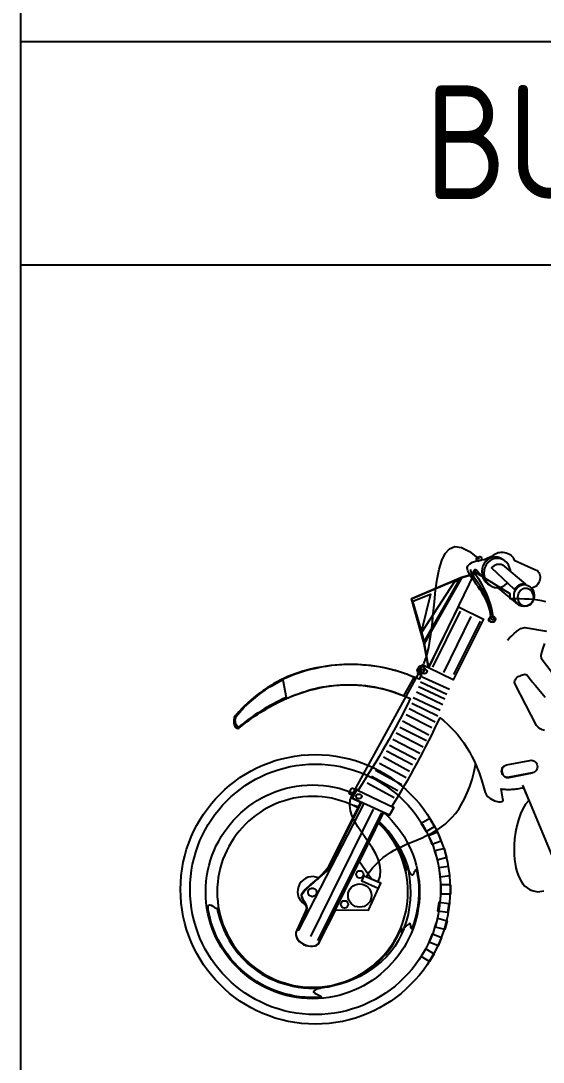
# Model space of a CAD drawing. Header units: millimetres. Extents: x 2198.5 to 2287.8, y 1208.8 to 1298.1.
# Drawn here: x 2215.263 to 2216.641, y 1282.384 to 1285.132 of the extents above; entities that cross this region are included whole.
import ezdxf

# ---------------------------------------------------------------- set-up
doc = ezdxf.new("R2010")
doc.units = ezdxf.units.MM
doc.layers.add('2', color=7, linetype='Continuous')
doc.layers.add('7', color=7, linetype='Continuous')
doc.styles.add('ARCHQUICK', font='ARCHQUIK.SHX')

# ---------------------------------------------------------------- blocks, each defined once
blk = doc.blocks.new('MOTO')
for radius in [0.3556, 0.3305]:
    blk.add_circle((183.9615, 84.9811), radius)
at = {"layer": '2', "linetype": 'Continuous'}
for points in [[(184.2473, 85.5762), (184.2551, 85.5959), (184.2613, 85.6197), (184.2657, 85.6471), (184.2694, 85.677), (184.2724, 85.7083), (184.2755, 85.7398), (184.2789, 85.7704), (184.283, 85.7999), (184.2881, 85.8264), (184.2949, 85.8491), (184.3037, 85.8671), (184.3152, 85.8797), (184.3295, 85.8855), (184.3468, 85.8834), (184.3682, 85.8726), (184.3936, 85.8522)], [(184.2422, 85.6601), (184.3288, 85.7928), (184.342, 85.7992), (184.2487, 85.6356), (184.2422, 85.6601)], [(184.2185, 85.7415), (184.265, 85.7602), (184.2412, 85.6634), (184.2185, 85.7415)], [(184.1272, 85.0008), (184.1322, 85.0161), (184.1336, 85.031), (184.1319, 85.0459), (184.1275, 85.0609), (184.1207, 85.0751), (184.1126, 85.0897), (184.103, 85.104), (184.0932, 85.1182), (184.0834, 85.1322), (184.0738, 85.1464), (184.0657, 85.1603), (184.0589, 85.1742), (184.0542, 85.1882), (184.0521, 85.2024), (184.0535, 85.2163), (184.0582, 85.2306), (184.2412, 85.5636)], [(183.7558, 85.4418), (183.7615, 85.4482), (183.7676, 85.455), (183.7741, 85.4615), (183.7809, 85.4679), (183.7877, 85.4743), (183.7948, 85.4805), (183.8023, 85.4866), (183.8097, 85.4927), (183.8175, 85.4985), (183.8253, 85.5042), (183.8335, 85.51), (183.8416, 85.5151), (183.8501, 85.5202), (183.8586, 85.5249), (183.8671, 85.5297), (183.8759, 85.5338), (183.8844, 85.4876), (183.8759, 85.4839), (183.8674, 85.4798), (183.859, 85.4754), (183.8508, 85.471), (183.8423, 85.4665), (183.8345, 85.4621), (183.8264, 85.4574), (183.8182, 85.4523), (183.8104, 85.4472), (183.8026, 85.4421), (183.7951, 85.4367), (183.7873, 85.4312), (183.7799, 85.4258), (183.7727, 85.42), (183.7653, 85.4143), (183.7581, 85.4081), (183.7558, 85.4109), (183.7534, 85.4146), (183.7517, 85.4183), (183.7507, 85.4228), (183.7503, 85.4275), (183.751, 85.4323), (183.7527, 85.437), (183.7558, 85.4418)], [(184.4626, 85.3077), (184.4575, 85.3046), (184.4544, 85.3002), (184.4534, 85.2944), (184.4541, 85.2887), (184.4561, 85.2832), (184.4602, 85.2788), (184.4656, 85.2764), (184.4727, 85.2764), (184.5342, 85.2883)]]:
    blk.add_lwpolyline(points, dxfattribs=at)
at = {"layer": '7', "linetype": 'Continuous'}
for points in [[(184.4245, 85.7823), (184.4195, 85.7843), (184.4164, 85.7867), (184.414, 85.7894), (184.4113, 85.7918), (184.4093, 85.7945), (184.4072, 85.7972), (184.4055, 85.7999), (184.4038, 85.803), (184.4021, 85.806), (184.3882, 85.8213), (184.3838, 85.824), (184.3811, 85.824), (184.3807, 85.8216), (184.3824, 85.8155), (184.3913, 85.8023), (184.3991, 85.7887), (184.4062, 85.7748), (184.4127, 85.7609), (184.4184, 85.7463), (184.4232, 85.7317), (184.4269, 85.7167), (184.4296, 85.7011), (184.4323, 85.6994), (184.4344, 85.6974), (184.4351, 85.695), (184.4354, 85.6926), (184.4347, 85.6903), (184.433, 85.6886), (184.431, 85.6869), (184.4283, 85.6862), (184.4249, 85.6865), (184.4222, 85.6876), (184.4205, 85.6892), (184.4195, 85.6916), (184.4195, 85.6937), (184.4205, 85.696), (184.4222, 85.6984), (184.4245, 85.7001), (184.4235, 85.7093), (184.4218, 85.7181), (184.4195, 85.7266), (184.4164, 85.7347), (184.413, 85.7425), (184.4093, 85.7504), (184.4048, 85.7575), (184.4004, 85.7649), (184.3957, 85.7721), (184.3909, 85.7792), (184.3862, 85.786), (184.3811, 85.7931), (184.3763, 85.8003), (184.3719, 85.8074), (184.3675, 85.8145), (184.3634, 85.822), (184.3617, 85.8291), (184.3638, 85.8352), (184.3689, 85.8403), (184.376, 85.8441), (184.3841, 85.8471), (184.3926, 85.8491), (184.4004, 85.8508), (184.4065, 85.8515), (184.4306, 85.862), (184.434, 85.8648), (184.4371, 85.8668), (184.4405, 85.8685), (184.4439, 85.8699), (184.4476, 85.8702), (184.4514, 85.8705), (184.4558, 85.8705), (184.4605, 85.8702), (184.4653, 85.8692), (184.4694, 85.8675), (184.4734, 85.8658), (184.4768, 85.8634), (184.4799, 85.8607), (184.4822, 85.8576), (184.4846, 85.8542), (184.4863, 85.8502), (184.5406, 85.8254), (184.5447, 85.823), (184.5481, 85.8203), (184.5508, 85.8172), (184.5529, 85.8138), (184.5539, 85.8104), (184.5546, 85.8064), (184.5542, 85.8026), (184.5535, 85.7986), (184.5525, 85.7945), (184.5508, 85.7904), (184.5488, 85.7867), (184.5457, 85.7833), (184.5427, 85.7806), (184.5389, 85.7785), (184.5349, 85.7768), (184.5308, 85.7762), (184.5342, 85.7724), (184.5366, 85.768), (184.5379, 85.7633), (184.5386, 85.7582), (184.5386, 85.7527), (184.5372, 85.7476), (184.5356, 85.7422), (184.5328, 85.7375), (184.5301, 85.7337), (184.5264, 85.731), (184.522, 85.729), (184.5169, 85.728), (184.5111, 85.728), (184.5057, 85.7286), (184.5002, 85.7303), (184.4955, 85.7334), (184.4442, 85.7765), (184.4354, 85.7775), (184.4347, 85.7779), (184.4347, 85.7779)], [(184.3899, 85.858), (184.395, 85.859), (184.3964, 85.859), (184.3977, 85.8586), (184.3987, 85.8576), (184.3994, 85.8563), (184.4001, 85.8532), (184.4001, 85.8515), (184.3998, 85.8502), (184.3987, 85.8491), (184.397, 85.8485), (184.3923, 85.8474), (184.3909, 85.8474), (184.3896, 85.8481), (184.3882, 85.8491), (184.3875, 85.8505), (184.3869, 85.8536), (184.3869, 85.8549), (184.3875, 85.8563), (184.3885, 85.8573), (184.3899, 85.858)], [(184.4578, 85.8498), (184.4558, 85.8519), (184.4497, 85.8552), (184.4432, 85.8576), (184.4361, 85.8583), (184.4289, 85.8576), (184.4225, 85.8552), (184.4164, 85.8519), (184.4113, 85.8471), (184.4069, 85.8413), (184.4035, 85.8345), (184.4015, 85.8274), (184.4008, 85.8196), (184.4015, 85.8118), (184.4035, 85.8047), (184.4069, 85.7979), (184.4113, 85.7921), (184.4164, 85.7874), (184.4198, 85.7853), (184.4198, 85.7857)], [(184.4765, 85.8196), (184.4761, 85.8237), (184.4741, 85.8308), (184.4707, 85.8376), (184.4663, 85.8434), (184.4612, 85.8481), (184.4551, 85.8515), (184.4486, 85.8539), (184.4415, 85.8546), (184.4344, 85.8539), (184.4279, 85.8515), (184.4218, 85.8481), (184.4167, 85.8434), (184.4123, 85.8376), (184.4089, 85.8308), (184.4069, 85.8237), (184.4062, 85.8159), (184.4069, 85.8081), (184.4089, 85.8009), (184.4123, 85.7942), (184.4167, 85.7884), (184.4218, 85.7836), (184.4279, 85.7802), (184.4344, 85.7779), (184.4415, 85.7772), (184.4486, 85.7779), (184.4551, 85.7802), (184.4612, 85.7836), (184.4663, 85.7884), (184.468, 85.7907), (184.468, 85.7907)], [(184.375, 85.8118), (184.3475, 85.804), (184.2151, 85.748), (184.2483, 85.6298), (184.2602, 85.5657), (184.2439, 85.5738), (184.2314, 85.5518), (184.2412, 85.5467), (184.2351, 85.5355), (184.2249, 85.5399), (184.2147, 85.5439), (184.2046, 85.5477), (184.194, 85.5514), (184.1838, 85.5548), (184.173, 85.5582), (184.1625, 85.5613), (184.1516, 85.564), (184.1407, 85.5663), (184.1295, 85.5684), (184.1183, 85.5704), (184.1071, 85.5718), (184.0956, 85.5731), (184.0837, 85.5738), (184.0718, 85.5745), (184.0599, 85.5745), (184.048, 85.5745), (184.0365, 85.5742), (184.025, 85.5735), (184.0138, 85.5725), (184.0026, 85.5715), (183.9917, 85.5701), (183.9808, 85.5684), (183.97, 85.5667), (183.9594, 85.5647), (183.9489, 85.5623), (183.9387, 85.5596), (183.9286, 85.5565), (183.9184, 85.5535), (183.9085, 85.5501), (183.899, 85.5463), (183.8892, 85.5426), (183.8797, 85.5382), (183.8705, 85.5338), (183.861, 85.529), (183.8518, 85.5239), (183.843, 85.5185), (183.8342, 85.5127), (183.8253, 85.5069), (183.8165, 85.5005), (183.808, 85.494), (183.7995, 85.4873), (183.7911, 85.4801), (183.7829, 85.4727), (183.7748, 85.4652), (183.7666, 85.457), (183.7585, 85.4485), (183.7507, 85.4401), (183.7476, 85.4343), (183.7463, 85.4272), (183.7463, 85.42), (183.748, 85.4136), (183.751, 85.4088), (183.7554, 85.4061), (183.7608, 85.4071), (183.7673, 85.4126), (183.7737, 85.4177), (183.7802, 85.4228), (183.787, 85.4278), (183.7941, 85.4326), (183.8012, 85.4377), (183.8087, 85.4424), (183.8162, 85.4475), (183.8236, 85.4523), (183.8315, 85.457), (183.8396, 85.4615), (183.8474, 85.4662), (183.8556, 85.4703), (183.8641, 85.4747), (183.8725, 85.4788), (183.881, 85.4828), (183.8899, 85.4869), (183.8983, 85.4906), (183.9072, 85.494), (183.9163, 85.4974), (183.9252, 85.5005), (183.9343, 85.5036), (183.9435, 85.5063), (183.9527, 85.509), (183.9618, 85.5114), (183.9713, 85.5134), (183.9808, 85.5151), (183.99, 85.5168), (183.9995, 85.5181), (184.009, 85.5192), (184.0185, 85.5198), (184.028, 85.5205), (184.0375, 85.5205), (184.0491, 85.5209), (184.0606, 85.5209), (184.0722, 85.5205), (184.0837, 85.5198), (184.0949, 85.5188), (184.1061, 85.5171), (184.1173, 85.5154), (184.1282, 85.5131), (184.139, 85.5107), (184.1499, 85.508), (184.1604, 85.5046), (184.1709, 85.5012), (184.1815, 85.4974), (184.1916, 85.4937), (184.2018, 85.4893), (184.2117, 85.4849), (184.2046, 85.4693), (184.1967, 85.454), (184.1893, 85.4387), (184.1811, 85.4234), (184.173, 85.4078), (184.1645, 85.3925), (184.156, 85.3776), (184.1475, 85.3623), (184.1387, 85.3471), (184.1295, 85.3321), (184.1207, 85.3168), (184.1115, 85.3019), (184.102, 85.287), (184.0929, 85.272), (184.0837, 85.2574), (184.0742, 85.2425), (184.0711, 85.2442), (184.0586, 85.2218), (184.081, 85.2116), (183.9965, 85.0418), (183.9941, 85.0378), (183.9914, 85.0337), (183.988, 85.03), (183.9849, 85.0262), (183.9812, 85.0225), (183.9771, 85.0188), (183.9734, 85.0154), (183.9689, 85.0116), (183.9628, 85.0137), (183.9561, 85.0147), (183.9493, 85.0144), (183.9425, 85.013), (183.936, 85.0106), (183.9299, 85.0065), (183.9245, 85.0014), (183.9201, 84.9947), (183.9173, 84.9875), (183.9153, 84.9804), (183.9146, 84.9736), (183.9153, 84.9672), (183.9173, 84.9604), (183.9214, 84.9536), (183.9275, 84.9465), (183.9357, 84.9393), (183.9377, 84.9346), (183.9377, 84.9302), (183.9364, 84.9261), (183.9347, 84.9217), (183.9123, 84.8731), (183.9102, 84.867), (183.9102, 84.8612), (183.9116, 84.8555), (183.9143, 84.8504), (183.9177, 84.8456), (183.9221, 84.8416), (183.9272, 84.8382), (183.9323, 84.8354), (183.9374, 84.8338), (183.9428, 84.8324), (183.9486, 84.8314), (183.9544, 84.8314), (183.9598, 84.8324), (183.9652, 84.8348), (183.97, 84.8385), (183.9737, 84.8443), (184.0151, 84.9274), (184.102, 84.9261), (184.1346, 84.9977), (184.1095, 85.0076), (184.0779, 85.0541), (184.1414, 85.1834), (184.157, 85.1766), (184.1686, 85.1967), (184.1635, 85.1997), (184.1723, 85.214), (184.1811, 85.2282), (184.1896, 85.2425), (184.1978, 85.2567), (184.2062, 85.271), (184.2144, 85.2853), (184.2225, 85.2999), (184.2303, 85.3145), (184.2382, 85.3287), (184.246, 85.3437), (184.2534, 85.3582), (184.2613, 85.3732), (184.2687, 85.3881), (184.2762, 85.4034), (184.2833, 85.4187), (184.2908, 85.434), (184.3006, 85.4255), (184.3101, 85.417), (184.3193, 85.4078), (184.3285, 85.3986), (184.337, 85.3888), (184.3451, 85.3786), (184.3529, 85.3678), (184.3604, 85.3566), (184.3678, 85.3443), (184.3746, 85.3314), (184.3814, 85.3182), (184.3875, 85.3036), (184.3936, 85.2887), (184.3991, 85.2724), (184.4045, 85.2554), (184.4096, 85.2371), (184.4113, 85.2333), (184.4133, 85.2296), (184.416, 85.2265), (184.4188, 85.2238), (184.4222, 85.2214), (184.4259, 85.2191), (184.43, 85.217), (184.434, 85.215), (184.4378, 85.214), (184.4419, 85.213), (184.4459, 85.2123), (184.4497, 85.2119), (184.4531, 85.2126), (184.4554, 85.214), (184.4568, 85.2163), (184.4564, 85.2201), (184.452, 85.2466), (184.4554, 85.2459), (184.4588, 85.2455), (184.4622, 85.2452), (184.466, 85.2449), (184.4694, 85.2449), (184.4731, 85.2449), (184.4765, 85.2449), (184.4802, 85.2452), (184.4839, 85.2455), (184.4877, 85.2459), (184.4914, 85.2462), (184.4951, 85.2466), (184.4989, 85.2472), (184.5026, 85.2479), (184.5067, 85.2486), (184.5104, 85.2493), (184.5247, 85.2157), (184.5162, 85.2058), (184.5091, 85.1936), (184.5026, 85.18), (184.4972, 85.1647), (184.4928, 85.1488), (184.4897, 85.1318), (184.4873, 85.1148), (184.4863, 85.0979), (184.486, 85.0846), (184.4863, 85.0721), (184.4873, 85.0602), (184.4887, 85.049), (184.4907, 85.0381), (184.4931, 85.0283), (184.4962, 85.0188), (184.4999, 85.0106), (184.5043, 85.0028), (184.5087, 84.996), (184.5142, 84.9899), (184.5199, 84.9852), (184.5264, 84.9811), (184.5332, 84.978), (184.5406, 84.976), (184.5484, 84.975), (184.5535, 84.9753), (184.559, 84.976), (184.5641, 84.977)], [(184.5698, 85.7402), (184.559, 85.7425), (184.5481, 85.7446), (184.5369, 85.7456), (184.5254, 85.7466), (184.5135, 85.747), (184.5013, 85.7473), (184.4887, 85.7473), (184.4755, 85.7473), (184.4751, 85.7605), (184.379, 85.821), (184.375, 85.8118)], [(184.2599, 85.5653), (184.2483, 85.6285), (184.3478, 85.804), (184.3797, 85.8128), (184.2599, 85.5653)], [(184.4266, 85.7059), (184.4249, 85.7171), (184.4222, 85.7276), (184.4191, 85.7378), (184.415, 85.7476), (184.4106, 85.7568), (184.4059, 85.7656), (184.4011, 85.7738), (184.396, 85.7816), (184.3913, 85.7887), (184.3865, 85.7955), (184.3824, 85.8016), (184.3787, 85.8074), (184.3753, 85.8125), (184.3733, 85.8172), (184.3719, 85.8213), (184.3716, 85.825)], [(184.4554, 85.8376), (184.5159, 85.7867), (184.5108, 85.787), (184.5064, 85.7863), (184.5023, 85.7853), (184.4985, 85.7836), (184.4951, 85.7812), (184.4924, 85.7789), (184.4897, 85.7758), (184.4873, 85.7724), (184.4262, 85.8298), (184.4296, 85.8328), (184.433, 85.8352), (184.4364, 85.8373), (184.4402, 85.839), (184.4439, 85.8396), (184.4476, 85.8396), (184.4514, 85.839), (184.4554, 85.8376)], [(184.3481, 85.8043), (184.2483, 85.6288), (184.2154, 85.7476), (184.3481, 85.8043)], [(184.5121, 85.7857), (184.5176, 85.785), (184.5223, 85.7833), (184.5271, 85.7806), (184.5308, 85.7772), (184.5342, 85.7728), (184.5366, 85.7677), (184.5379, 85.7622), (184.5386, 85.7565), (184.5379, 85.7507), (184.5366, 85.7453), (184.5342, 85.7402), (184.5308, 85.7361), (184.5271, 85.7327), (184.5223, 85.73), (184.5176, 85.7283), (184.5121, 85.7276), (184.507, 85.7283), (184.5019, 85.73), (184.4975, 85.7327), (184.4935, 85.7361), (184.4904, 85.7402), (184.4877, 85.7453), (184.4863, 85.7507), (184.4857, 85.7565), (184.4863, 85.7622), (184.4877, 85.7677), (184.4904, 85.7728), (184.4935, 85.7772), (184.4975, 85.7806), (184.5019, 85.7833), (184.507, 85.785), (184.5121, 85.7857)], [(184.5162, 85.7758), (184.5203, 85.7755), (184.524, 85.7738), (184.5274, 85.7717), (184.5305, 85.7687), (184.5328, 85.7653), (184.5349, 85.7612), (184.5362, 85.7568), (184.5366, 85.7521), (184.5362, 85.7473), (184.5349, 85.7425), (184.5328, 85.7385), (184.5305, 85.7351), (184.5274, 85.732), (184.524, 85.73), (184.5203, 85.7283), (184.5162, 85.728), (184.5121, 85.7283), (184.5084, 85.73), (184.505, 85.732), (184.5019, 85.7351), (184.4992, 85.7385), (184.4975, 85.7425), (184.4962, 85.7473), (184.4958, 85.7521), (184.4962, 85.7568), (184.4975, 85.7612), (184.4992, 85.7653), (184.5019, 85.7687), (184.505, 85.7717), (184.5084, 85.7738), (184.5121, 85.7755), (184.5162, 85.7758)], [(184.2602, 85.5653), (184.339, 85.7266), (184.4048, 85.694), (184.3247, 85.5344), (184.2602, 85.5653)], [(184.2714, 85.567), (184.3441, 85.7154)], [(184.3003, 85.5535), (184.3729, 85.7015)], [(184.3268, 85.548), (184.397, 85.6886)], [(184.4283, 85.7021), (184.4313, 85.7015), (184.434, 85.6998), (184.4357, 85.6971), (184.4364, 85.694), (184.4357, 85.6909), (184.434, 85.6882), (184.4313, 85.6865), (184.4283, 85.6859), (184.4252, 85.6865), (184.4225, 85.6882), (184.4208, 85.6909), (184.4201, 85.694), (184.4208, 85.6971), (184.4225, 85.6998), (184.4252, 85.7015), (184.4283, 85.7021)], [(184.4289, 85.6994), (184.4303, 85.6991), (184.4313, 85.6984), (184.432, 85.6971), (184.4323, 85.6957), (184.432, 85.6943), (184.4313, 85.693), (184.4303, 85.6923), (184.4289, 85.692), (184.4276, 85.6923), (184.4266, 85.693), (184.4259, 85.6943), (184.4256, 85.6957), (184.4259, 85.6971), (184.4266, 85.6984), (184.4276, 85.6991), (184.4289, 85.6994)], [(184.468, 85.639), (184.4734, 85.6444), (184.4795, 85.6502), (184.4857, 85.656), (184.4918, 85.6611), (184.4979, 85.6658), (184.5036, 85.6692), (184.5094, 85.6716), (184.5145, 85.6719), (184.5712, 85.6624)], [(184.5658, 85.6295), (184.5617, 85.6173), (184.5583, 85.6061), (184.5563, 85.5969), (184.5569, 85.5915), (184.6948, 85.4112)], [(184.1689, 85.5015), (184.1951, 85.4917), (184.2222, 85.5405), (184.2181, 85.5422), (184.2144, 85.5439), (184.2103, 85.5456), (184.2066, 85.547), (184.2025, 85.5487), (184.1984, 85.5501), (184.1944, 85.5514), (184.1906, 85.5528), (184.1866, 85.5541), (184.1825, 85.5552), (184.1784, 85.5565), (184.174, 85.5575), (184.1699, 85.5589), (184.1658, 85.5599), (184.1614, 85.5613), (184.157, 85.5623), (184.1434, 85.5653), (184.1295, 85.5681), (184.1156, 85.5701), (184.1017, 85.5718), (184.0878, 85.5731), (184.0738, 85.5742), (184.0596, 85.5745), (184.0457, 85.5742), (184.0317, 85.5738), (184.0178, 85.5728), (184.0039, 85.5715), (183.99, 85.5694), (183.9764, 85.5674), (183.9625, 85.5643), (183.9489, 85.5613), (183.9357, 85.5575), (183.9224, 85.5535), (183.9092, 85.549), (183.8963, 85.5439), (183.8834, 85.5385), (183.8708, 85.5327), (183.8586, 85.5263), (183.8464, 85.5198), (183.8345, 85.5124), (183.823, 85.5049), (183.8118, 85.4968), (183.8006, 85.4883), (183.79, 85.4795), (183.7795, 85.4699), (183.7697, 85.4604), (183.7598, 85.4499), (183.7507, 85.4394), (183.748, 85.4346), (183.7473, 85.4289), (183.7476, 85.4224), (183.749, 85.4166), (183.751, 85.4116), (183.7537, 85.4075), (183.7568, 85.4058), (183.7598, 85.4065), (183.7731, 85.417), (183.7863, 85.4272), (183.7995, 85.4363), (183.8128, 85.4455), (183.826, 85.4536), (183.8393, 85.4618), (183.8528, 85.4689), (183.8661, 85.476), (183.8793, 85.4822), (183.8929, 85.4879), (183.9061, 85.4934), (183.9194, 85.4981), (183.9326, 85.5025), (183.9459, 85.5063), (183.9591, 85.5097), (183.9723, 85.5127), (183.9856, 85.5151), (183.9985, 85.5171), (184.0114, 85.5188), (184.0239, 85.5198), (184.0368, 85.5205), (184.0494, 85.5209), (184.062, 85.5205), (184.0742, 85.5198), (184.0868, 85.5188), (184.0986, 85.5175), (184.1109, 85.5158), (184.1227, 85.5137), (184.1343, 85.5114), (184.1462, 85.5083), (184.1577, 85.5053), (184.1689, 85.5015)], [(184.2412, 85.5708), (184.2477, 85.5674), (184.249, 85.5663), (184.25, 85.565), (184.2504, 85.563), (184.2497, 85.5613), (184.2456, 85.5531), (184.2446, 85.5518), (184.2433, 85.5511), (184.2412, 85.5507), (184.2395, 85.5514), (184.2331, 85.5545), (184.2317, 85.5558), (184.2307, 85.5572), (184.2303, 85.5592), (184.231, 85.5609), (184.2351, 85.5687), (184.2361, 85.5701), (184.2378, 85.5711), (184.2395, 85.5711), (184.2412, 85.5708)], [(184.2487, 85.5623), (184.2517, 85.5619), (184.2541, 85.5606), (184.2555, 85.5585), (184.2561, 85.5562), (184.2555, 85.5538), (184.2541, 85.5518), (184.2517, 85.5504), (184.2487, 85.5501), (184.246, 85.5504), (184.2436, 85.5518), (184.2419, 85.5538), (184.2412, 85.5562), (184.2419, 85.5585), (184.2436, 85.5606), (184.246, 85.5619), (184.2487, 85.5623)], [(184.2436, 85.5419), (184.3156, 85.5093)], [(184.5447, 85.4136), (184.4884, 85.5226), (184.4877, 85.5253), (184.4873, 85.528), (184.4877, 85.531), (184.4887, 85.5338), (184.4901, 85.5365), (184.4918, 85.5389), (184.4938, 85.5409), (184.4965, 85.5426), (184.4996, 85.5433), (184.5026, 85.5446), (184.5053, 85.546), (184.5084, 85.5473), (184.5114, 85.5484), (184.5142, 85.5487), (184.5169, 85.5484), (184.5196, 85.547), (184.5264, 85.5382), (184.5339, 85.529), (184.542, 85.5192), (184.5505, 85.509), (184.5593, 85.4988), (184.5681, 85.4883)], [(184.5664, 85.4007), (184.56, 85.4024), (184.5542, 85.4051), (184.5491, 85.4088), (184.5447, 85.4136)], [(184.2337, 85.5161), (184.3033, 85.4839)], [(184.2385, 85.529), (184.3081, 85.4961)], [(184.2198, 85.4876), (184.2911, 85.454)], [(184.2283, 85.5025), (184.2979, 85.4689)], [(184.2086, 85.4587), (184.2772, 85.4231)], [(184.2161, 85.4727), (184.2847, 85.4391)], [(184.2012, 85.4428), (184.2687, 85.4081)], [(184.1842, 85.4088), (184.2545, 85.3735)], [(184.1916, 85.4258), (184.2609, 85.3891)], [(184.1655, 85.3773), (184.2368, 85.3406)], [(184.175, 85.3939), (184.246, 85.3572)], [(184.1496, 85.3464), (184.2181, 85.3104)], [(184.157, 85.3613), (184.2273, 85.3246)], [(184.5081, 85.2561), (184.5984, 85.0385)], [(184.1411, 85.3311), (184.2096, 85.2934)], [(184.466, 85.3094), (184.5274, 85.3212), (184.5308, 85.3216), (184.5342, 85.3212), (184.5372, 85.3202), (184.54, 85.3189), (184.5427, 85.3168), (184.5447, 85.3141), (184.5461, 85.3114), (184.5471, 85.308), (184.5471, 85.308), (184.5474, 85.3046), (184.5471, 85.3012), (184.5461, 85.2982), (184.5447, 85.2954), (184.5427, 85.2931), (184.54, 85.291), (184.5372, 85.2897), (184.5339, 85.2887), (184.4724, 85.2768), (184.469, 85.2764), (184.4656, 85.2768), (184.4626, 85.2778), (184.4598, 85.2795), (184.4575, 85.2812), (184.4554, 85.2839), (184.4541, 85.2866), (184.4531, 85.29), (184.4531, 85.29), (184.4527, 85.2934), (184.4531, 85.2968), (184.4541, 85.2999), (184.4554, 85.3026), (184.4575, 85.305), (184.4598, 85.307), (184.4626, 85.3083), (184.466, 85.3094)], [(184.0969, 85.0154), (184.1047, 85.0276), (184.1132, 85.0385), (184.1217, 85.048), (184.1309, 85.0568), (184.14, 85.0649), (184.1496, 85.0717), (184.1594, 85.0782), (184.1696, 85.0843), (184.1798, 85.0894), (184.1899, 85.0945), (184.2005, 85.0992), (184.211, 85.1036), (184.2219, 85.108), (184.2324, 85.1128), (184.2429, 85.1172), (184.2534, 85.1223), (184.264, 85.1274), (184.2741, 85.1328), (184.2843, 85.1389), (184.2942, 85.1457), (184.3037, 85.1535), (184.3132, 85.1617), (184.3223, 85.1712), (184.3312, 85.1814), (184.3397, 85.1929), (184.3475, 85.2058), (184.3549, 85.2201), (184.3621, 85.2354), (184.3689, 85.2527), (184.375, 85.2713), (184.3804, 85.292), (184.3852, 85.3145)], [(184.1204, 85.2954), (184.1899, 85.2581)], [(184.1309, 85.3141), (184.2012, 85.2761)], [(184.1092, 85.2795), (184.1788, 85.2421)], [(184.1445, 85.1821), (184.1533, 85.1736), (184.1628, 85.1637), (184.1716, 85.1535), (184.1801, 85.143), (184.1879, 85.1318), (184.1954, 85.1203), (184.2022, 85.1084), (184.2083, 85.0965), (184.2141, 85.0839), (184.2192, 85.071), (184.2236, 85.0578), (184.2276, 85.0446), (184.2307, 85.031), (184.2331, 85.0171), (184.2351, 85.0031), (184.2361, 84.9889), (184.2365, 84.9743), (184.2361, 84.9597), (184.2351, 84.9458), (184.2331, 84.9315), (184.2307, 84.9176), (184.2276, 84.904), (184.2236, 84.8908), (184.2192, 84.8779), (184.2141, 84.865), (184.2083, 84.8524), (184.2022, 84.8402), (184.1954, 84.8287), (184.1879, 84.8171), (184.1801, 84.8059), (184.1716, 84.7954), (184.1628, 84.7852), (184.1533, 84.7754), (184.1434, 84.7659), (184.1333, 84.757), (184.1227, 84.7489), (184.1115, 84.7407), (184.1, 84.7336), (184.0881, 84.7268), (184.0762, 84.7204), (184.0637, 84.7149), (184.0508, 84.7098), (184.0379, 84.7054), (184.0243, 84.7014), (184.0107, 84.6983), (183.9971, 84.6959), (183.9829, 84.6939), (183.9686, 84.6929), (183.9544, 84.6925), (183.9398, 84.6929), (183.9258, 84.6939), (183.9116, 84.6959), (183.8977, 84.6983), (183.8841, 84.7014), (183.8708, 84.7054), (183.8576, 84.7098), (183.845, 84.7149), (183.8325, 84.7204), (183.8203, 84.7268), (183.8084, 84.7336), (183.7972, 84.7407), (183.786, 84.7489), (183.7754, 84.757), (183.7649, 84.7659), (183.7554, 84.7754), (183.7459, 84.7852), (183.7371, 84.7954), (183.7286, 84.8059), (183.7208, 84.8171), (183.7133, 84.8287), (183.7065, 84.8402), (183.7001, 84.8524), (183.6946, 84.865), (183.6896, 84.8779), (183.6851, 84.8908), (183.6811, 84.904), (183.678, 84.9176), (183.6756, 84.9315), (183.6736, 84.9458), (183.6726, 84.9597), (183.6722, 84.9743), (183.6726, 84.9889), (183.6736, 85.0031), (183.6756, 85.0171), (183.678, 85.031), (183.6811, 85.0446), (183.6851, 85.0578), (183.6896, 85.071), (183.6946, 85.0839), (183.7001, 85.0965), (183.7065, 85.1084), (183.7133, 85.1203), (183.7208, 85.1318), (183.7286, 85.143), (183.7371, 85.1535), (183.7459, 85.1637), (183.7554, 85.1736), (183.7649, 85.1831), (183.7754, 85.1919), (183.786, 85.2004), (183.7972, 85.2082), (183.8084, 85.2157), (183.8203, 85.2225), (183.8325, 85.2289), (183.845, 85.2343), (183.8576, 85.2394), (183.8708, 85.2438), (183.8841, 85.2479), (183.8977, 85.251), (183.9116, 85.2533), (183.9258, 85.2554), (183.9398, 85.2564), (183.9544, 85.2567), (183.9686, 85.2564), (183.9829, 85.2554), (183.9971, 85.2533), (184.0107, 85.251), (184.0243, 85.2479), (184.0379, 85.2438), (184.0508, 85.2394), (184.0637, 85.2343), (184.0654, 85.2337), (184.0654, 85.234)], [(184.062, 85.2275), (184.0603, 85.2282), (184.0538, 85.2313), (184.0525, 85.2326), (184.0514, 85.234), (184.0511, 85.236), (184.0518, 85.2377), (184.0559, 85.2455), (184.0569, 85.2469), (184.0586, 85.2479), (184.0603, 85.2479), (184.062, 85.2476), (184.0684, 85.2442), (184.0698, 85.2432), (184.0705, 85.2421), (184.0705, 85.2425)], [(184.0711, 85.2438), (184.1689, 85.197), (184.157, 85.1766), (184.0586, 85.2218), (184.0711, 85.2438)], [(184.0986, 85.2625), (184.1692, 85.2231)], [(184.0732, 85.1963), (184.063, 85.2014), (184.0518, 85.2065), (184.0402, 85.2113), (184.0287, 85.215), (184.0168, 85.2184), (184.0046, 85.2214), (183.9924, 85.2235), (183.9798, 85.2252), (183.9672, 85.2262), (183.9544, 85.2265), (183.9414, 85.2262), (183.9289, 85.2252), (183.9163, 85.2235), (183.9038, 85.2214), (183.8915, 85.2184), (183.8797, 85.215), (183.8681, 85.2113), (183.8566, 85.2065), (183.8457, 85.2014), (183.8349, 85.196), (183.824, 85.1899), (183.8138, 85.1831), (183.804, 85.1763), (183.7945, 85.1688), (183.7853, 85.1607), (183.7765, 85.1525), (183.7683, 85.1437), (183.7602, 85.1345), (183.7527, 85.125), (183.7456, 85.1148), (183.7391, 85.1047), (183.733, 85.0941), (183.7276, 85.0833), (183.7225, 85.0721), (183.7177, 85.0609), (183.714, 85.049), (183.7106, 85.0371), (183.7075, 85.0249), (183.7055, 85.0127), (183.7038, 85.0001), (183.7028, 84.9872), (183.7025, 84.9743), (183.7028, 84.9614), (183.7038, 84.9488), (183.7055, 84.9363), (183.7075, 84.9241), (183.7106, 84.9118), (183.714, 84.9), (183.7177, 84.8884), (183.7225, 84.8769), (183.7276, 84.8657), (183.733, 84.8548), (183.7391, 84.8443), (183.7456, 84.8341), (183.7527, 84.8243), (183.7602, 84.8148), (183.7683, 84.8056), (183.7765, 84.7968), (183.7853, 84.7886), (183.7945, 84.7805), (183.804, 84.773), (183.8138, 84.7659), (183.824, 84.7594), (183.8349, 84.7533), (183.8457, 84.7479), (183.8566, 84.7428), (183.8681, 84.738), (183.8797, 84.7343), (183.8915, 84.7309), (183.9038, 84.7278), (183.9163, 84.7258), (183.9289, 84.7241), (183.9414, 84.7231), (183.9544, 84.7228), (183.9672, 84.7231), (183.9798, 84.7241), (183.9924, 84.7258), (184.0046, 84.7278), (184.0168, 84.7309), (184.0287, 84.7343), (184.0402, 84.738), (184.0518, 84.7428), (184.063, 84.7479), (184.0738, 84.7533), (184.0844, 84.7594), (184.0946, 84.7659), (184.1044, 84.773), (184.1139, 84.7805), (184.1231, 84.7886), (184.1319, 84.7968), (184.14, 84.8056), (184.1482, 84.8148), (184.1557, 84.8243), (184.1628, 84.8341), (184.1692, 84.8443), (184.1754, 84.8548), (184.1808, 84.8657), (184.1859, 84.8769), (184.1906, 84.8884), (184.1944, 84.9), (184.1978, 84.9118), (184.2008, 84.9241), (184.2029, 84.9363), (184.2046, 84.9488), (184.2056, 84.9614), (184.2059, 84.9743), (184.2056, 84.9872), (184.2046, 85.0001), (184.2029, 85.0127), (184.2008, 85.0249), (184.1978, 85.0371), (184.1944, 85.049), (184.1906, 85.0609), (184.1859, 85.0721), (184.1808, 85.0833), (184.1754, 85.0941), (184.1692, 85.1047), (184.1628, 85.1148), (184.1557, 85.125), (184.1482, 85.1345), (184.14, 85.1437), (184.1319, 85.1525), (184.1278, 85.1563), (184.1278, 85.1559)], [(184.081, 85.2116), (183.9985, 85.0442), (183.9954, 85.0388), (183.9917, 85.034), (183.9876, 85.0293), (183.9835, 85.0245), (183.9788, 85.0201), (183.974, 85.0157), (183.9693, 85.0113), (183.9642, 85.0072), (183.9591, 85.0028), (183.954, 84.9987), (183.9489, 84.9943), (183.9442, 84.9899), (183.9394, 84.9855), (183.9347, 84.9807), (183.9306, 84.9756), (183.9265, 84.9706), (183.9241, 84.9658), (183.9248, 84.9604), (183.9272, 84.9543), (183.9309, 84.9482), (183.9347, 84.9417), (183.9374, 84.9356), (183.9381, 84.9295), (183.9357, 84.9237), (183.914, 84.8769), (183.9112, 84.8701), (183.9102, 84.8636), (183.9109, 84.8575), (183.9126, 84.8521), (183.916, 84.847), (183.9201, 84.8426), (183.9248, 84.8388), (183.9306, 84.8358), (183.9364, 84.8334), (183.9425, 84.8317), (183.9486, 84.831), (183.9544, 84.831), (183.9598, 84.8317), (183.9645, 84.8334), (183.9686, 84.8361), (183.9717, 84.8399), (184.1417, 85.1841), (184.1417, 85.1837)], [(184.0895, 85.2079), (183.9167, 84.8731), (183.9394, 84.9271), (183.9401, 84.9319), (183.9387, 84.9373), (183.936, 84.9427), (183.933, 84.9485), (183.9296, 84.9543), (183.9272, 84.9594), (183.9258, 84.9638), (183.9262, 84.9675), (183.9286, 84.9712), (183.9319, 84.9753), (183.9364, 84.9797), (183.9408, 84.9845), (183.9462, 84.9896), (183.9516, 84.9943), (183.9574, 84.9994), (183.9632, 85.0045), (183.9686, 85.0093), (183.974, 85.014), (183.9791, 85.0184), (183.9835, 85.0222), (183.9876, 85.0256), (183.9907, 85.0283), (183.9931, 85.0303), (183.9941, 85.0317), (184.083, 85.2106), (184.083, 85.2106)], [(184.0762, 85.2326), (184.0793, 85.2323), (184.0817, 85.2309), (184.083, 85.2289), (184.0837, 85.2265), (184.083, 85.2242), (184.0817, 85.2221), (184.0793, 85.2208), (184.0762, 85.2204), (184.0735, 85.2208), (184.0711, 85.2221), (184.0694, 85.2242), (184.0688, 85.2265), (184.0694, 85.2289), (184.0711, 85.2309), (184.0735, 85.2323), (184.0762, 85.2326)], [(183.9496, 84.8565), (184.1153, 85.1926)], [(183.9683, 84.846), (184.137, 85.1834)], [(184.0745, 85.1987), (184.0633, 85.2024), (184.0738, 85.1977), (184.0738, 85.1973), (184.0745, 85.1987)], [(184.1285, 85.1573), (184.1339, 85.1518), (184.1441, 85.1406), (184.1536, 85.1288), (184.1625, 85.1165), (184.1706, 85.1043), (184.1781, 85.0918), (184.1845, 85.0792), (184.1903, 85.0666), (184.1951, 85.0544), (184.1984, 85.0422), (184.2012, 85.0307), (184.2008, 85.0378), (184.2012, 85.0412), (184.2018, 85.0418), (184.2032, 85.0402), (184.2046, 85.0371), (184.2062, 85.034), (184.2076, 85.0313), (184.209, 85.0303), (184.2056, 85.0429), (184.2008, 85.0558), (184.1954, 85.069), (184.1886, 85.0826), (184.1808, 85.0962), (184.1723, 85.1094), (184.1631, 85.1227), (184.1533, 85.1352), (184.1428, 85.1474), (184.1319, 85.1586), (184.1302, 85.1603), (184.1302, 85.1607), (184.1285, 85.1573)], [(184.2634, 85.1677), (184.241, 85.1545), (184.2535, 85.1338), (184.2759, 85.147), (184.2634, 85.1677)], [(184.2845, 85.132), (184.2601, 85.1228), (184.2689, 85.1004), (184.2933, 85.1096), (184.2845, 85.132)], [(184.3018, 85.0889), (184.2767, 85.0824), (184.2832, 85.059), (184.3083, 85.0658), (184.3018, 85.0889)], [(184.0789, 85.0303), (184.0827, 85.0296), (184.0857, 85.0276), (184.0878, 85.0245), (184.0885, 85.0208), (184.0878, 85.0171), (184.0857, 85.014), (184.0827, 85.0116), (184.0789, 85.011), (184.0752, 85.0116), (184.0722, 85.014), (184.0701, 85.0171), (184.0694, 85.0208), (184.0701, 85.0245), (184.0722, 85.0276), (184.0752, 85.0296), (184.0789, 85.0303)], [(184.0901, 85.0167), (184.1336, 84.9981), (184.1275, 84.9838), (184.084, 85.0025), (184.0901, 85.0167)], [(184.1957, 84.8789), (184.2022, 84.8966), (184.2069, 84.9145), (184.2103, 84.9332), (184.2127, 84.9522), (184.2134, 84.9712), (184.2127, 84.9906), (184.211, 85.0099), (184.2083, 85.0289), (184.2127, 85.0222), (184.2161, 85.0194), (184.2188, 85.0194), (184.2209, 85.0218), (184.2225, 85.0252), (184.2242, 85.0289), (184.2259, 85.032), (184.228, 85.0337), (184.232, 85.013), (184.2341, 84.9926), (184.2348, 84.9723), (184.2337, 84.9522), (184.2314, 84.9325), (184.2276, 84.9135), (184.2225, 84.8949), (184.2164, 84.8769), (184.2144, 84.8782), (184.2137, 84.8813), (184.2134, 84.8853), (184.2127, 84.8887), (184.2113, 84.8908), (184.2086, 84.8904), (184.2035, 84.887), (184.1957, 84.8789)], [(184.313, 85.0417), (184.2872, 85.038), (184.2906, 85.0142), (184.3164, 85.0179), (184.313, 85.0417)], [(184.0786, 84.9957), (184.0847, 84.995), (184.0905, 84.9933), (184.0959, 84.9903), (184.1003, 84.9865), (184.1041, 84.9821), (184.1071, 84.9767), (184.1088, 84.9709), (184.1095, 84.9648), (184.1088, 84.9587), (184.1071, 84.9529), (184.1041, 84.9475), (184.1003, 84.9431), (184.0959, 84.9393), (184.0905, 84.9363), (184.0847, 84.9346), (184.0786, 84.9339), (184.0725, 84.9346), (184.0667, 84.9363), (184.0613, 84.9393), (184.0569, 84.9431), (184.0531, 84.9475), (184.0501, 84.9529), (184.0484, 84.9587), (184.0477, 84.9648), (184.0484, 84.9709), (184.0501, 84.9767), (184.0531, 84.9821), (184.0569, 84.9865), (184.0613, 84.9903), (184.0667, 84.9933), (184.0725, 84.995), (184.0786, 84.9957)], [(184.3185, 84.9935), (184.2923, 84.9935), (184.2923, 84.9694), (184.3185, 84.9694), (184.3185, 84.9935)], [(183.9533, 84.9845), (183.9557, 84.9841), (183.9577, 84.9835), (183.9598, 84.9824), (183.9615, 84.9811), (183.9628, 84.9794), (183.9639, 84.9777), (183.9645, 84.9756), (183.9649, 84.9733), (183.9645, 84.9709), (183.9639, 84.9689), (183.9628, 84.9668), (183.9615, 84.9651), (183.9598, 84.9638), (183.9577, 84.9628), (183.9557, 84.9621), (183.9533, 84.9617), (183.9513, 84.9621), (183.9493, 84.9628), (183.9472, 84.9638), (183.9455, 84.9651), (183.9442, 84.9668), (183.9431, 84.9689), (183.9425, 84.9709), (183.9421, 84.9733), (183.9425, 84.9756), (183.9431, 84.9777), (183.9442, 84.9794), (183.9455, 84.9811), (183.9472, 84.9824), (183.9493, 84.9835), (183.9513, 84.9841), (183.9533, 84.9845)], [(183.679, 84.9274), (183.679, 84.9356), (183.6804, 84.9397), (183.6834, 84.9407), (183.6868, 84.9393), (183.6912, 84.9366), (183.6953, 84.9336), (183.6994, 84.9312), (183.7028, 84.9305), (183.7045, 84.9213), (183.7069, 84.9118), (183.7096, 84.9027), (183.7126, 84.8932), (183.7164, 84.8837), (183.7201, 84.8741), (183.7245, 84.8646), (183.7293, 84.8555), (183.7344, 84.846), (183.7401, 84.8368), (183.7463, 84.828), (183.7527, 84.8192), (183.7595, 84.8103), (183.767, 84.8022), (183.7748, 84.794), (183.7829, 84.7859), (183.7914, 84.7784), (183.8006, 84.7713), (183.8101, 84.7645), (183.8203, 84.7577), (183.8304, 84.7519), (183.8413, 84.7462), (183.8528, 84.7411), (183.8644, 84.7363), (183.8766, 84.7323), (183.8895, 84.7289), (183.9024, 84.7258), (183.916, 84.7234), (183.9303, 84.7217), (183.9445, 84.7207), (183.9598, 84.7204), (183.9751, 84.7207), (183.9625, 84.7166), (183.9571, 84.7129), (183.9564, 84.7098), (183.9598, 84.7071), (183.9652, 84.7044), (183.971, 84.7017), (183.9757, 84.6993), (183.9781, 84.6963), (183.9632, 84.6956), (183.9486, 84.6956), (183.9343, 84.6963), (183.9201, 84.6976), (183.9065, 84.6997), (183.8929, 84.7024), (183.8797, 84.7058), (183.8668, 84.7095), (183.8542, 84.7143), (183.8416, 84.7194), (183.8298, 84.7251), (183.8182, 84.7312), (183.807, 84.738), (183.7962, 84.7452), (183.7856, 84.7526), (183.7758, 84.7608), (183.7659, 84.7693), (183.7568, 84.7777), (183.7483, 84.7869), (183.7398, 84.7964), (183.732, 84.8063), (183.7245, 84.8164), (183.7177, 84.8266), (183.7113, 84.8371), (183.7052, 84.848), (183.6997, 84.8589), (183.695, 84.8701), (183.6906, 84.8813), (183.6868, 84.8928), (183.6838, 84.9044), (183.6811, 84.9159), (183.679, 84.9274)], [(184.0385, 84.9512), (184.0423, 84.9505), (184.0453, 84.9485), (184.0474, 84.9454), (184.048, 84.9417), (184.0474, 84.938), (184.0453, 84.9349), (184.0423, 84.9325), (184.0385, 84.9319), (184.0348, 84.9325), (184.0317, 84.9349), (184.0297, 84.938), (184.029, 84.9417), (184.0297, 84.9454), (184.0317, 84.9485), (184.0348, 84.9505), (184.0385, 84.9512)], [(184.3104, 84.9201), (184.2846, 84.9239), (184.288, 84.9476), (184.3138, 84.9439), (184.3104, 84.9201)], [(183.9778, 84.7211), (183.9971, 84.7248), (184.0155, 84.7292), (184.0331, 84.7346), (184.0501, 84.7411), (184.0664, 84.7482), (184.0817, 84.756), (184.0959, 84.7648), (184.1098, 84.7747), (184.1224, 84.7849), (184.1346, 84.7961), (184.1455, 84.8083), (184.156, 84.8209), (184.1655, 84.8344), (184.174, 84.8487), (184.1818, 84.8636), (184.1886, 84.8792), (184.1876, 84.8731), (184.1876, 84.8701), (184.1883, 84.8694), (184.1896, 84.8707), (184.191, 84.8724), (184.1927, 84.8748), (184.194, 84.8765), (184.1951, 84.8772), (184.1883, 84.8609), (184.1801, 84.8449), (184.1709, 84.8304), (184.1604, 84.8164), (184.1489, 84.8032), (184.1363, 84.791), (184.1231, 84.7798), (184.1088, 84.7693), (184.0939, 84.7597), (184.0786, 84.7513), (184.0627, 84.7438), (184.046, 84.7373), (184.0294, 84.7316), (184.0124, 84.7272), (183.9951, 84.7234), (183.9778, 84.7211)], [(184.3032, 84.875), (184.2781, 84.8818), (184.2845, 84.9049), (184.3096, 84.8981), (184.3032, 84.875)], [(184.2859, 84.8319), (184.2614, 84.8414), (184.2703, 84.8638), (184.2944, 84.8543), (184.2859, 84.8319)], [(184.2628, 84.7905), (184.2404, 84.8037), (184.2526, 84.8241), (184.275, 84.8109), (184.2628, 84.7905)]]:
    blk.add_lwpolyline(points, dxfattribs=at)

msp = doc.modelspace()

# ---------------------------------------------------------------- linework, layer by layer
at = {"layer": '2', "color": 4}
for p, q in [((2215.2627, 1267.7813), (2215.2627, 1297.8532)), ((2215.2627, 1285.0774), (2218.6227, 1285.0774)), ((2215.2627, 1284.4879), (2218.6227, 1284.4879))]:
    msp.add_line(p, q, dxfattribs=at)

# ---------------------------------------------------------------- block references
msp.add_blockref('MOTO', (2032.0782, 1197.8591))

# ---------------------------------------------------------------- texts
at = {"layer": '2', "style": 'ARCHQUICK'}
msp.add_text('BUS 1', height=0.3, dxfattribs=at).set_placement((2216.329, 1284.662))

doc.saveas('drawing.dxf')
